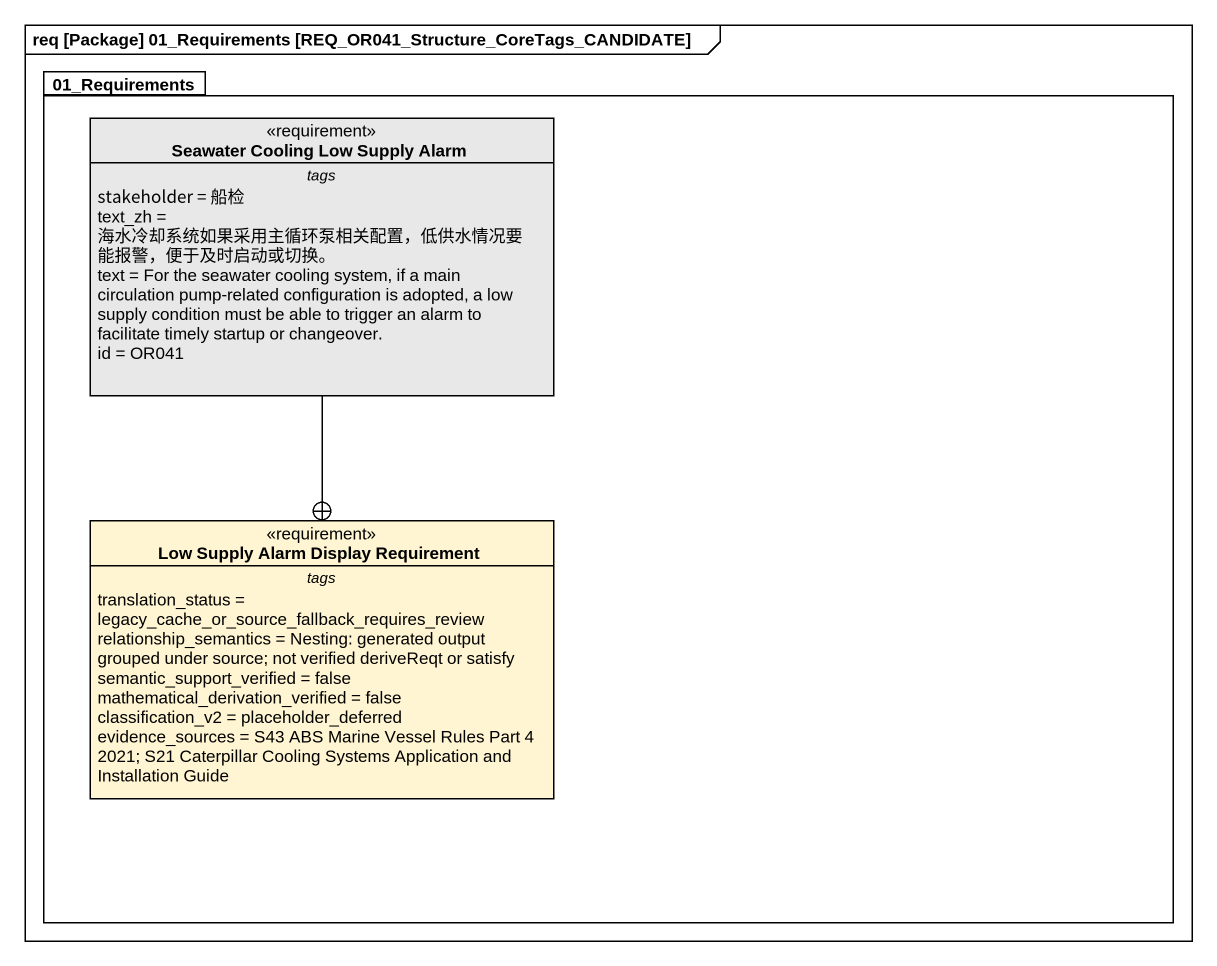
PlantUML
@startuml
mainframe req [Package] 01_Requirements [REQ_OR041_Structure_CoreTags_CANDIDATE]
hide circle
hide empty members
package "01_Requirements" as p01_Requirements {
  class "Seawater Cooling Low Supply Alarm" as Seawater_Cooling_Low_Supply <<requirement>> #E8E8E8 {
    -- tags --
    stakeholder = 船检
    text_zh = 海水冷却系统如果采用主循环泵相关配置，低供水情况要能报警，便于及时启动或切换。
    text = For the seawater cooling system, if a main circulation pump-related configuration is adopted, a low supply condition must be able to trigger an alarm to facilitate timely startup or changeover.
    id = OR041
  }
  class "Low Supply Alarm Display Requirement" as Low_Supply_Alarm_Display <<requirement>> #FFF5D2 {
    -- tags --
    translation_status = legacy_cache_or_source_fallback_requires_review
    relationship_semantics = Nesting: generated output grouped under source; not verified deriveReqt or satisfy
    semantic_support_verified = false
    mathematical_derivation_verified = false
    classification_v2 = placeholder_deferred
    evidence_sources = S43 ABS Marine Vessel Rules Part 4 2021; S21 Caterpillar Cooling Systems Application and Installation Guide
  }
}
Seawater_Cooling_Low_Supply --+ Low_Supply_Alarm_Display
@enduml
